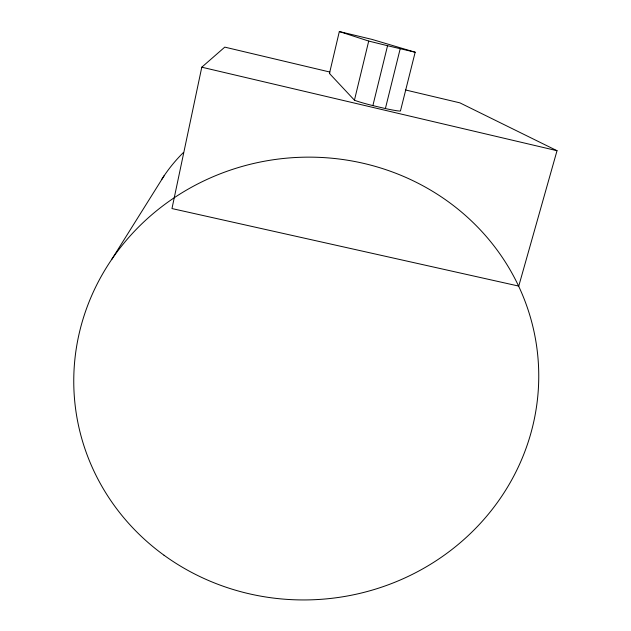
<?xml version="1.0" encoding="UTF-8"?>
<svg xmlns="http://www.w3.org/2000/svg" width="631" height="631" viewBox="0 0 631 631"><rect width="100%" height="100%" fill="white"/><g stroke="black" fill="none" stroke-linecap="round" stroke-linejoin="round"><path stroke-width="0.95" d="M329.895 72.044L224.778 47.128L201.786 67.201L171.971 208.561L518.753 286.095L557.023 150.699L459.865 102.845L405.394 89.933M329.461 73.472L339.328 31.55L372.093 39.422L415.174 52.223L400.44 111.017A24.483 1.443 13.6 0 1 385.391 108.556L372.874 105.614A24.483 1.443 13.6 0 1 354.441 100.187L329.461 73.472A16.769 0.702 13.5 0 1 329.784 73.362M354.441 100.187L368.709 41.062L339.328 31.55M372.874 105.614L387.552 45.716L415.174 52.223M385.391 108.556L400.196 48.753M111.616 259.586L164.312 175.465M201.786 67.201L557.023 150.699M387.552 45.716L368.709 41.062M161.646 179.527A156.243 152.45 -5.7 0 1 183.203 152.734M164.028 555.233A232.65 221.252 -6.6 0 0 536.65 405.733A232.65 221.252 -6.6 0 0 218.089 174.653A232.65 221.252 -6.6 0 0 164.028 555.233"/></g></svg>
